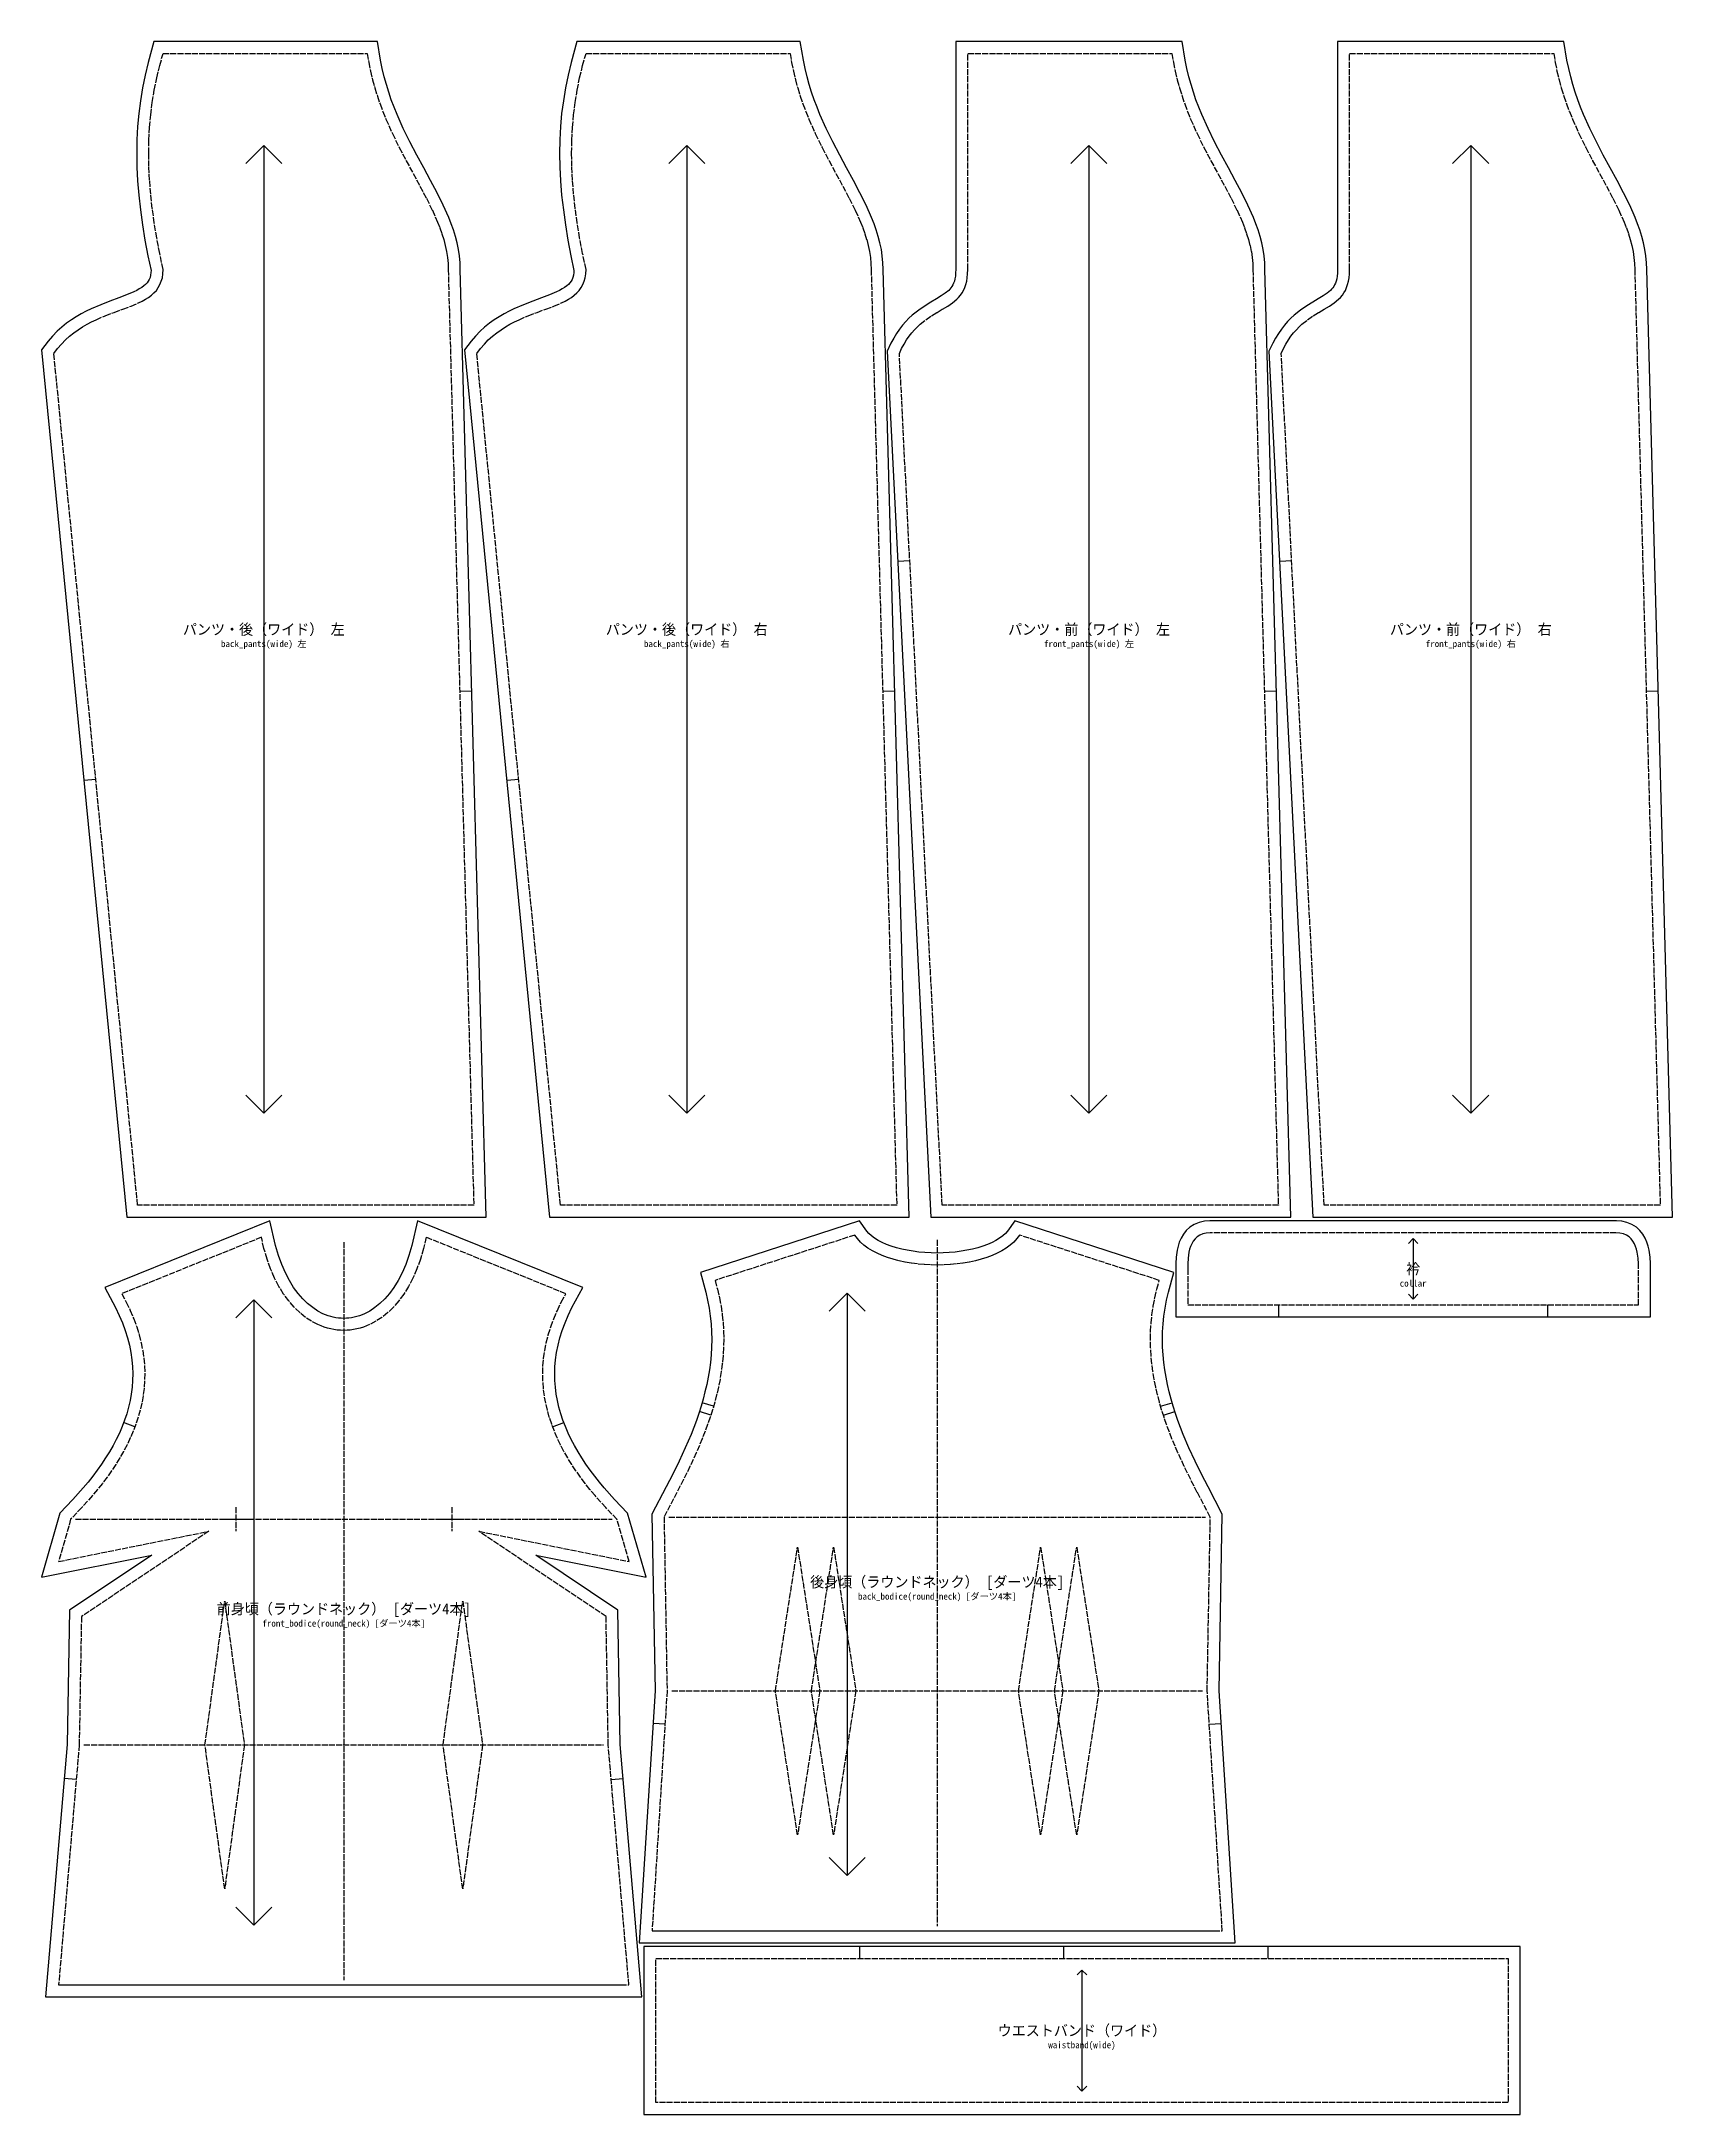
# Model space of a CAD drawing. Header units: centimetres. Extents: x 0 to 136, y 0 to 173.
import ezdxf
from ezdxf.enums import TextEntityAlignment as Align

# ---------------------------------------------------------------- set-up
doc = ezdxf.new("R2010")
doc.units = ezdxf.units.CM
doc.linetypes.add('DASHED', pattern=[0.6, 0.5, -0.1])
for name, color, linetype in [('CUT_LINE', 7, 'Continuous'), ('GRAINLINE', 5, 'Continuous'), ('LABEL', 8, 'Continuous'), ('LABEL_ID', 8, 'Continuous'), ('NOTCH', 1, 'Continuous'), ('REFERENCE_LINE', 6, 'Continuous'), ('STITCH_LINE', 3, 'Continuous')]:
    doc.layers.add(name, color=color, linetype=linetype)

msp = doc.modelspace()

# ---------------------------------------------------------------- linework, layer by layer
at = {"layer": 'CUT_LINE'}
for points in [[(9.37, 172.78), (8.88, 171.02), (8.63, 169.97), (8.42, 168.91), (8.24, 167.84), (8.11, 166.77), (8.01, 165.68), (7.95, 164.58), (7.93, 163.45), (7.95, 162.31), (8.01, 161.15), (8.11, 159.96), (8.24, 158.75), (8.41, 157.5), (8.62, 156.22), (8.87, 154.91), (9.13, 153.7), (9.12, 153.52), (9.09, 153.3), (9.04, 153.11), (8.97, 152.95), (8.89, 152.8), (8.79, 152.67), (8.67, 152.53), (8.53, 152.4), (8.35, 152.28), (8.15, 152.15), (7.93, 152.02), (7.68, 151.9), (7.09, 151.65), (6.43, 151.4), (5.7, 151.14), (4.93, 150.84), (4.14, 150.5), (3.72, 150.3), (3.31, 150.08), (2.9, 149.84), (2.49, 149.58), (2.09, 149.29), (1.69, 148.97), (1.3, 148.62), (0.92, 148.23), (0.56, 147.81), (0, 147.07), (7.11, 74.78), (37.04, 74.78), (34.88, 153.81), (34.87, 154.34), (34.81, 154.9), (34.73, 155.45), (34.62, 156), (34.48, 156.53), (34.31, 157.07), (34.13, 157.59), (33.92, 158.12), (33.46, 159.14), (32.95, 160.17), (32.41, 161.2), (31.84, 162.24), (31.26, 163.31), (30.69, 164.4), (30.14, 165.53), (29.62, 166.7), (29.37, 167.3), (29.14, 167.91), (28.93, 168.54), (28.73, 169.18), (28.55, 169.84), (28.38, 170.52), (28.24, 171.21), (27.98, 172.78)], [(44.6, 172.78), (44.11, 171.02), (43.86, 169.97), (43.64, 168.91), (43.47, 167.84), (43.33, 166.77), (43.24, 165.68), (43.18, 164.58), (43.16, 163.45), (43.18, 162.31), (43.24, 161.15), (43.33, 159.96), (43.47, 158.75), (43.64, 157.5), (43.85, 156.22), (44.1, 154.91), (44.35, 153.7), (44.35, 153.52), (44.31, 153.3), (44.26, 153.11), (44.2, 152.95), (44.11, 152.8), (44.02, 152.67), (43.9, 152.53), (43.75, 152.4), (43.58, 152.28), (43.38, 152.15), (43.15, 152.02), (42.9, 151.9), (42.31, 151.65), (41.65, 151.4), (40.93, 151.14), (40.16, 150.84), (39.36, 150.5), (38.95, 150.3), (38.54, 150.08), (38.13, 149.84), (37.72, 149.58), (37.31, 149.29), (36.91, 148.97), (36.53, 148.62), (36.15, 148.23), (35.79, 147.81), (35.23, 147.07), (42.33, 74.78), (72.27, 74.78), (70.11, 153.81), (70.09, 154.34), (70.04, 154.9), (69.96, 155.45), (69.84, 156), (69.7, 156.53), (69.54, 157.07), (69.35, 157.59), (69.15, 158.12), (68.69, 159.14), (68.18, 160.17), (67.63, 161.2), (67.06, 162.24), (66.49, 163.31), (65.91, 164.4), (65.36, 165.53), (64.84, 166.7), (64.6, 167.3), (64.37, 167.91), (64.15, 168.54), (63.95, 169.18), (63.77, 169.84), (63.61, 170.52), (63.47, 171.21), (63.21, 172.78)], [(76.16, 172.78), (76.16, 153.79), (76.15, 153.48), (76.13, 153.22), (76.09, 153), (76.04, 152.8), (75.98, 152.63), (75.92, 152.49), (75.84, 152.36), (75.76, 152.24), (75.66, 152.13), (75.57, 152.03), (75.28, 151.79), (74.95, 151.57), (74.55, 151.33), (74.09, 151.06), (73.6, 150.75), (73.07, 150.39), (72.54, 149.96), (72.26, 149.71), (71.99, 149.43), (71.73, 149.13), (71.47, 148.8), (71.23, 148.44), (70.99, 148.05), (70.76, 147.63), (70.45, 146.98), (74.08, 74.78), (104.06, 74.78), (101.91, 153.81), (101.9, 154.34), (101.84, 154.9), (101.76, 155.45), (101.65, 156), (101.51, 156.53), (101.34, 157.07), (101.16, 157.59), (100.95, 158.12), (100.49, 159.14), (99.98, 160.17), (99.44, 161.2), (98.87, 162.24), (98.29, 163.31), (97.72, 164.4), (97.17, 165.53), (96.65, 166.7), (96.4, 167.3), (96.17, 167.91), (95.96, 168.54), (95.76, 169.18), (95.58, 169.84), (95.41, 170.52), (95.27, 171.21), (95.01, 172.78)], [(107.97, 172.78), (107.97, 153.79), (107.96, 153.48), (107.93, 153.22), (107.89, 153), (107.84, 152.8), (107.79, 152.63), (107.72, 152.49), (107.65, 152.36), (107.56, 152.24), (107.47, 152.13), (107.37, 152.03), (107.09, 151.79), (106.75, 151.57), (106.35, 151.33), (105.9, 151.06), (105.4, 150.75), (104.87, 150.39), (104.34, 149.96), (104.06, 149.71), (103.79, 149.43), (103.53, 149.13), (103.28, 148.8), (103.03, 148.44), (102.79, 148.05), (102.57, 147.63), (102.25, 146.98), (105.89, 74.78), (135.86, 74.78), (133.72, 153.81), (133.7, 154.34), (133.65, 154.9), (133.56, 155.45), (133.45, 156), (133.31, 156.53), (133.15, 157.07), (132.96, 157.59), (132.75, 158.12), (132.3, 159.14), (131.79, 160.17), (131.24, 161.2), (130.67, 162.24), (130.09, 163.31), (129.52, 164.4), (128.97, 165.53), (128.45, 166.7), (128.21, 167.3), (127.98, 167.91), (127.76, 168.54), (127.56, 169.18), (127.38, 169.84), (127.22, 170.52), (127.07, 171.21), (126.81, 172.78)], [(5.27, 68.92), (6.16, 67.25), (6.48, 66.6), (6.75, 65.97), (6.98, 65.34), (7.17, 64.72), (7.33, 64.11), (7.45, 63.5), (7.53, 62.91), (7.58, 62.33), (7.6, 61.75), (7.59, 61.18), (7.55, 60.61), (7.48, 60.05), (7.38, 59.5), (7.25, 58.95), (7.1, 58.41), (6.92, 57.87), (6.71, 57.33), (6.49, 56.8), (6.23, 56.27), (5.96, 55.75), (5.66, 55.23), (5.34, 54.72), (5.01, 54.21), (4.65, 53.71), (4.28, 53.21), (3.89, 52.71), (3.48, 52.23), (2.62, 51.26), (1.54, 50.13), (0, 44.78), (9.18, 46.63), (2.33, 42.04), (2.14, 30.85), (0.34, 9.8), (50.02, 9.8), (48.21, 30.85), (48.02, 42.04), (41.17, 46.63), (50.36, 44.78), (48.82, 50.13), (47.73, 51.26), (46.87, 52.23), (46.47, 52.71), (46.08, 53.21), (45.71, 53.71), (45.35, 54.21), (45.01, 54.72), (44.7, 55.23), (44.4, 55.75), (44.12, 56.27), (43.87, 56.8), (43.64, 57.33), (43.44, 57.87), (43.26, 58.41), (43.1, 58.95), (42.98, 59.5), (42.88, 60.05), (42.81, 60.61), (42.77, 61.18), (42.75, 61.75), (42.77, 62.33), (42.82, 62.91), (42.91, 63.5), (43.03, 64.11), (43.18, 64.72), (43.38, 65.34), (43.61, 65.97), (43.88, 66.6), (44.19, 67.25), (45.09, 68.92), (31.32, 74.48), (30.85, 72.42), (30.61, 71.6), (30.34, 70.84), (30.04, 70.15), (29.71, 69.52), (29.35, 68.94), (28.98, 68.43), (28.59, 67.98), (28.18, 67.59), (27.77, 67.25), (27.34, 66.97), (26.9, 66.74), (26.7, 66.65), (26.48, 66.57), (26.27, 66.51), (26.05, 66.45), (25.83, 66.41), (25.61, 66.38), (25.4, 66.36), (25.18, 66.35), (24.96, 66.36), (24.74, 66.38), (24.52, 66.41), (24.31, 66.45), (24.09, 66.51), (23.87, 66.57), (23.66, 66.65), (23.45, 66.74), (23.01, 66.97), (22.59, 67.25), (22.17, 67.59), (21.77, 67.98), (21.38, 68.43), (21, 68.94), (20.65, 69.52), (20.32, 70.15), (20.01, 70.84), (19.74, 71.6), (19.5, 72.42), (19.03, 74.48)], [(54.89, 70.17), (55.34, 68.55), (55.49, 67.87), (55.62, 67.2), (55.71, 66.54), (55.78, 65.89), (55.82, 65.24), (55.83, 64.59), (55.82, 63.95), (55.78, 63.32), (55.72, 62.69), (55.64, 62.07), (55.53, 61.45), (55.41, 60.84), (55.27, 60.23), (55.11, 59.62), (54.94, 59.03), (54.75, 58.44), (54.55, 57.85), (54.11, 56.69), (53.63, 55.56), (53.12, 54.45), (52.58, 53.37), (52.04, 52.31), (50.85, 50.04), (51.11, 35.32), (49.79, 14.3), (99.42, 14.3), (98.1, 35.32), (98.36, 50.04), (97.17, 52.31), (96.63, 53.37), (96.09, 54.45), (95.58, 55.56), (95.1, 56.69), (94.66, 57.85), (94.46, 58.44), (94.27, 59.03), (94.1, 59.62), (93.94, 60.23), (93.8, 60.84), (93.68, 61.45), (93.57, 62.07), (93.49, 62.69), (93.43, 63.32), (93.39, 63.95), (93.38, 64.59), (93.39, 65.24), (93.43, 65.89), (93.5, 66.54), (93.59, 67.2), (93.72, 67.87), (93.87, 68.55), (94.33, 70.17), (81.07, 74.48), (80.47, 73.62), (80.29, 73.42), (80.07, 73.23), (79.81, 73.04), (79.51, 72.85), (79.18, 72.68), (78.81, 72.52), (78.42, 72.37), (78, 72.24), (77.56, 72.13), (77.09, 72.03), (76.61, 71.95), (76.12, 71.88), (75.62, 71.84), (75.12, 71.81), (74.61, 71.8), (74.1, 71.81), (73.59, 71.84), (73.09, 71.88), (72.6, 71.95), (72.12, 72.03), (71.66, 72.13), (71.21, 72.24), (70.79, 72.37), (70.4, 72.52), (70.03, 72.68), (69.7, 72.85), (69.4, 73.04), (69.14, 73.23), (68.92, 73.42), (68.74, 73.62), (68.14, 74.48)], [(97.33, 74.48), (96.89, 74.45), (96.44, 74.35), (96.03, 74.18), (95.67, 73.95), (95.36, 73.67), (95.12, 73.36), (94.93, 73.04), (94.78, 72.71), (94.68, 72.38), (94.6, 72.05), (94.52, 71.47), (94.49, 70.93), (94.48, 70.48), (94.48, 66.48), (134.03, 66.48), (134.03, 70.48), (134.03, 70.93), (134, 71.47), (133.91, 72.05), (133.84, 72.38), (133.73, 72.71), (133.59, 73.04), (133.4, 73.36), (133.15, 73.67), (132.85, 73.95), (132.48, 74.18), (132.07, 74.35), (131.63, 74.45), (131.19, 74.48)], [(50.17, 14), (50.17, 0), (123.17, 0), (123.17, 14)]]:
    msp.add_lwpolyline(points, close=True, dxfattribs=at)
at = {"layer": 'GRAINLINE'}
for p, q in [((17.02, 162.6), (18.52, 164.1)), ((18.52, 164.1), (18.52, 83.46)), ((20.02, 162.6), (18.52, 164.1)), ((52.25, 162.6), (53.75, 164.1)), ((53.75, 164.1), (53.75, 83.46)), ((55.25, 162.6), (53.75, 164.1)), ((85.75, 162.6), (87.25, 164.1)), ((87.25, 164.1), (87.25, 83.46)), ((88.75, 162.6), (87.25, 164.1)), ((117.55, 162.6), (119.05, 164.1)), ((119.05, 164.1), (119.05, 83.46)), ((120.55, 162.6), (119.05, 164.1)), ((17.02, 84.96), (18.52, 83.46)), ((20.02, 84.96), (18.52, 83.46)), ((52.25, 84.96), (53.75, 83.46)), ((55.25, 84.96), (53.75, 83.46)), ((85.75, 84.96), (87.25, 83.46)), ((88.75, 84.96), (87.25, 83.46)), ((117.55, 84.96), (119.05, 83.46)), ((120.55, 84.96), (119.05, 83.46)), ((113.86, 72.6), (114.26, 73)), ((114.26, 73), (114.26, 67.96)), ((114.66, 72.6), (114.26, 73)), ((16.19, 66.39), (17.69, 67.89)), ((17.69, 67.89), (17.69, 15.77)), ((19.19, 66.39), (17.69, 67.89)), ((65.62, 66.97), (67.12, 68.47)), ((67.12, 68.47), (67.12, 19.92)), ((68.62, 66.97), (67.12, 68.47)), ((113.86, 68.36), (114.26, 67.96)), ((114.66, 68.36), (114.26, 67.96)), ((65.62, 21.42), (67.12, 19.92)), ((68.62, 21.42), (67.12, 19.92)), ((16.19, 17.27), (17.69, 15.77)), ((19.19, 17.27), (17.69, 15.77)), ((86.27, 11.64), (86.67, 12.04)), ((86.67, 12.04), (86.67, 1.96)), ((87.07, 11.64), (86.67, 12.04)), ((86.27, 2.36), (86.67, 1.96)), ((87.07, 2.36), (86.67, 1.96))]:
    msp.add_line(p, q, dxfattribs=at)
at = {"layer": 'NOTCH'}
for p, q in [((72.33, 129.49), (71.33, 129.44)), ((104.14, 129.49), (103.14, 129.44)), ((34.84, 118.62), (35.84, 118.65)), ((70.07, 118.62), (71.07, 118.65)), ((101.87, 118.62), (102.87, 118.65)), ((133.67, 118.62), (134.67, 118.65)), ((4.52, 111.28), (3.53, 111.18)), ((39.75, 111.28), (38.75, 111.18)), ((103.05, 67.48), (103.05, 66.48)), ((125.46, 67.48), (125.46, 66.48)), ((55.99, 59.05), (55.03, 59.33)), ((93.22, 59.05), (94.18, 59.33)), ((7.78, 57.31), (6.84, 57.67)), ((42.58, 57.31), (43.51, 57.67)), ((55.75, 58.28), (54.8, 58.59)), ((93.46, 58.28), (94.41, 58.59)), ((51.94, 32.54), (50.94, 32.6)), ((97.27, 32.54), (98.27, 32.6)), ((2.89, 27.91), (1.9, 28)), ((47.46, 27.91), (48.46, 28)), ((68.17, 13), (68.17, 14)), ((85.17, 13), (85.17, 14)), ((102.17, 13), (102.17, 14))]:
    msp.add_line(p, q, dxfattribs=at)
at = {"layer": 'REFERENCE_LINE', "linetype": 'DASHED'}
for points in [[(25.18, 72.71), (25.18, 11.2)], [(74.61, 72.9), (74.61, 15.7)], [(16.19, 50.61), (16.19, 48.61)], [(34.17, 50.61), (34.17, 48.61)], [(2.83, 49.61), (47.53, 49.61)], [(15.19, 49.61), (17.19, 49.61)], [(33.17, 49.61), (35.17, 49.61)], [(52.26, 49.8), (96.96, 49.8)], [(52.51, 35.3), (96.7, 35.3)], [(3.54, 30.8), (46.81, 30.8)], [(51.26, 15.3), (97.96, 15.3)], [(1.83, 10.8), (48.53, 10.8)]]:
    msp.add_lwpolyline(points, dxfattribs=at)
at = {"layer": 'STITCH_LINE', "linetype": 'DASHED'}
for points in [[(10.13, 171.78), (27.13, 171.78), (27.26, 171.03), (27.41, 170.3), (27.58, 169.59), (27.77, 168.9), (27.98, 168.23), (28.2, 167.57), (28.44, 166.93), (28.69, 166.31), (29.23, 165.1), (29.8, 163.95), (30.38, 162.84), (30.96, 161.77), (31.53, 160.73), (32.06, 159.71), (32.56, 158.71), (33, 157.73), (33.19, 157.24), (33.36, 156.75), (33.51, 156.26), (33.64, 155.77), (33.75, 155.28), (33.82, 154.78), (33.87, 154.28), (33.88, 153.78), (36.01, 75.78), (8.01, 75.78), (1.03, 146.78), (1.34, 147.18), (1.66, 147.55), (1.99, 147.9), (2.34, 148.21), (2.69, 148.49), (3.05, 148.75), (3.42, 148.99), (3.8, 149.21), (4.17, 149.41), (4.55, 149.59), (5.31, 149.92), (6.06, 150.2), (6.78, 150.47), (7.46, 150.72), (8.09, 150.99), (8.39, 151.14), (8.66, 151.29), (8.92, 151.45), (9.16, 151.63), (9.37, 151.82), (9.57, 152.03), (9.73, 152.26), (9.87, 152.51), (9.98, 152.79), (10.07, 153.09), (10.12, 153.42), (10.13, 153.78), (9.85, 155.11), (9.61, 156.4), (9.4, 157.65), (9.23, 158.87), (9.1, 160.06), (9.01, 161.21), (8.95, 162.35), (8.93, 163.45), (8.95, 164.54), (9.01, 165.61), (9.1, 166.66), (9.23, 167.7), (9.4, 168.73), (9.61, 169.75), (9.85, 170.77), (10.13, 171.78)], [(45.36, 171.78), (62.36, 171.78), (62.48, 171.03), (62.63, 170.3), (62.8, 169.59), (62.99, 168.9), (63.2, 168.23), (63.43, 167.57), (63.67, 166.93), (63.92, 166.31), (64.46, 165.1), (65.02, 163.95), (65.6, 162.84), (66.18, 161.77), (66.75, 160.73), (67.29, 159.71), (67.79, 158.71), (68.22, 157.73), (68.42, 157.24), (68.59, 156.75), (68.74, 156.26), (68.87, 155.77), (68.97, 155.28), (69.05, 154.78), (69.09, 154.28), (69.11, 153.78), (71.24, 75.78), (43.24, 75.78), (36.26, 146.78), (36.57, 147.18), (36.89, 147.55), (37.22, 147.9), (37.56, 148.21), (37.92, 148.49), (38.28, 148.75), (38.65, 148.99), (39.02, 149.21), (39.4, 149.41), (39.78, 149.59), (40.54, 149.92), (41.28, 150.2), (42, 150.47), (42.69, 150.72), (43.32, 150.99), (43.61, 151.14), (43.89, 151.29), (44.15, 151.45), (44.38, 151.63), (44.6, 151.82), (44.79, 152.03), (44.96, 152.26), (45.1, 152.51), (45.21, 152.79), (45.29, 153.09), (45.34, 153.42), (45.36, 153.78), (45.08, 155.11), (44.83, 156.4), (44.63, 157.65), (44.46, 158.87), (44.33, 160.06), (44.23, 161.21), (44.18, 162.35), (44.16, 163.45), (44.18, 164.54), (44.23, 165.61), (44.33, 166.66), (44.46, 167.7), (44.63, 168.73), (44.83, 169.75), (45.08, 170.77), (45.36, 171.78)], [(77.16, 171.78), (94.16, 171.78), (94.29, 171.03), (94.44, 170.3), (94.61, 169.59), (94.8, 168.9), (95.01, 168.23), (95.23, 167.57), (95.47, 166.93), (95.72, 166.31), (96.26, 165.1), (96.83, 163.95), (97.41, 162.84), (97.99, 161.77), (98.56, 160.73), (99.09, 159.71), (99.59, 158.71), (100.03, 157.73), (100.22, 157.24), (100.39, 156.75), (100.54, 156.26), (100.67, 155.77), (100.78, 155.28), (100.85, 154.78), (100.9, 154.28), (100.91, 153.78), (103.03, 75.78), (75.03, 75.78), (71.46, 146.78), (71.65, 147.18), (71.86, 147.55), (72.06, 147.9), (72.28, 148.21), (72.5, 148.49), (72.73, 148.75), (72.96, 148.99), (73.19, 149.21), (73.67, 149.59), (74.14, 149.92), (74.61, 150.2), (75.06, 150.47), (75.49, 150.72), (75.88, 150.99), (76.24, 151.29), (76.4, 151.45), (76.55, 151.63), (76.69, 151.82), (76.81, 152.03), (76.91, 152.26), (77, 152.51), (77.07, 152.79), (77.12, 153.09), (77.15, 153.42), (77.16, 153.78), (77.16, 171.78)], [(108.97, 171.78), (125.97, 171.78), (126.09, 171.03), (126.24, 170.3), (126.41, 169.59), (126.6, 168.9), (126.81, 168.23), (127.03, 167.57), (127.27, 166.93), (127.53, 166.31), (128.06, 165.1), (128.63, 163.95), (129.21, 162.84), (129.79, 161.77), (130.36, 160.73), (130.9, 159.71), (131.39, 158.71), (131.83, 157.73), (132.02, 157.24), (132.2, 156.75), (132.35, 156.26), (132.48, 155.77), (132.58, 155.28), (132.65, 154.78), (132.7, 154.28), (132.72, 153.78), (134.84, 75.78), (106.84, 75.78), (103.27, 146.78), (103.46, 147.18), (103.66, 147.55), (103.87, 147.9), (104.08, 148.21), (104.3, 148.49), (104.53, 148.75), (104.76, 148.99), (105, 149.21), (105.47, 149.59), (105.94, 149.92), (106.41, 150.2), (106.86, 150.47), (107.29, 150.72), (107.69, 150.99), (108.05, 151.29), (108.21, 151.45), (108.36, 151.63), (108.49, 151.82), (108.61, 152.03), (108.72, 152.26), (108.8, 152.51), (108.87, 152.79), (108.92, 153.09), (108.96, 153.42), (108.97, 153.78), (108.97, 171.78)], [(6.68, 68.41), (7.06, 67.71), (7.39, 67.02), (7.68, 66.33), (7.93, 65.66), (8.14, 64.99), (8.3, 64.33), (8.43, 63.67), (8.53, 63.03), (8.58, 62.39), (8.6, 61.75), (8.59, 61.13), (8.54, 60.51), (8.47, 59.9), (8.36, 59.3), (8.22, 58.7), (8.05, 58.11), (7.86, 57.53), (7.64, 56.95), (7.4, 56.39), (7.13, 55.82), (6.83, 55.27), (6.52, 54.72), (6.19, 54.18), (5.83, 53.65), (5.46, 53.12), (5.07, 52.6), (4.66, 52.08), (4.24, 51.58), (3.36, 50.58), (2.43, 49.61), (1.42, 46.09), (13.93, 48.61), (3.33, 41.5), (3.14, 30.8), (3.14, 30.8), (1.43, 10.8), (48.93, 10.8), (47.21, 30.8), (47.21, 30.8), (47.03, 41.5), (36.43, 48.61), (48.94, 46.09), (47.93, 49.61), (47, 50.58), (46.11, 51.58), (45.69, 52.08), (45.29, 52.6), (44.9, 53.12), (44.52, 53.65), (44.17, 54.18), (43.84, 54.72), (43.52, 55.27), (43.23, 55.82), (42.96, 56.39), (42.72, 56.95), (42.5, 57.53), (42.3, 58.11), (42.14, 58.7), (42, 59.3), (41.89, 59.9), (41.81, 60.51), (41.77, 61.13), (41.75, 61.75), (41.77, 62.39), (41.83, 63.03), (41.92, 63.67), (42.05, 64.33), (42.22, 64.99), (42.43, 65.66), (42.68, 66.33), (42.97, 67.02), (43.3, 67.71), (43.68, 68.41), (32.04, 73.11), (31.82, 72.17), (31.57, 71.29), (31.27, 70.48), (30.94, 69.72), (30.58, 69.02), (30.18, 68.38), (29.76, 67.81), (29.31, 67.29), (28.85, 66.84), (28.36, 66.44), (27.85, 66.11), (27.33, 65.84), (27.07, 65.72), (26.81, 65.63), (26.54, 65.54), (26.27, 65.47), (26, 65.42), (25.72, 65.38), (25.45, 65.36), (25.18, 65.35), (24.9, 65.36), (24.63, 65.38), (24.36, 65.42), (24.09, 65.47), (23.82, 65.54), (23.55, 65.63), (23.29, 65.72), (23.02, 65.84), (22.5, 66.11), (22, 66.44), (21.51, 66.84), (21.04, 67.29), (20.6, 67.81), (20.17, 68.38), (19.78, 69.02), (19.42, 69.72), (19.09, 70.48), (18.79, 71.29), (18.53, 72.17), (18.32, 73.11), (6.68, 68.41)], [(56.11, 69.52), (56.31, 68.79), (56.47, 68.08), (56.61, 67.37), (56.71, 66.66), (56.78, 65.97), (56.82, 65.27), (56.83, 64.59), (56.82, 63.91), (56.78, 63.24), (56.71, 62.58), (56.63, 61.92), (56.52, 61.27), (56.39, 60.62), (56.24, 59.99), (56.08, 59.36), (55.9, 58.74), (55.7, 58.12), (55.49, 57.51), (55.04, 56.32), (54.54, 55.15), (54.02, 54.02), (53.48, 52.92), (52.93, 51.85), (51.86, 49.8), (52.11, 35.3), (50.86, 15.3), (98.36, 15.3), (97.1, 35.3), (97.36, 49.8), (96.28, 51.85), (95.73, 52.92), (95.19, 54.02), (94.67, 55.15), (94.17, 56.32), (93.72, 57.51), (93.51, 58.12), (93.31, 58.74), (93.13, 59.36), (92.97, 59.99), (92.82, 60.62), (92.69, 61.27), (92.58, 61.92), (92.5, 62.58), (92.43, 63.24), (92.39, 63.91), (92.38, 64.59), (92.39, 65.27), (92.43, 65.97), (92.5, 66.66), (92.61, 67.37), (92.74, 68.08), (92.9, 68.79), (93.11, 69.52), (81.46, 73.3), (81.25, 73), (80.99, 72.71), (80.7, 72.45), (80.37, 72.21), (80, 71.98), (79.61, 71.78), (79.19, 71.59), (78.74, 71.43), (78.27, 71.28), (77.79, 71.15), (77.28, 71.04), (76.76, 70.96), (76.23, 70.89), (75.69, 70.84), (75.15, 70.81), (74.61, 70.8), (74.06, 70.81), (73.52, 70.84), (72.98, 70.89), (72.45, 70.96), (71.93, 71.04), (71.43, 71.15), (70.94, 71.28), (70.47, 71.43), (70.02, 71.59), (69.6, 71.78), (69.21, 71.98), (68.84, 72.21), (68.51, 72.45), (68.22, 72.71), (67.96, 73), (67.75, 73.3), (56.11, 69.52)], [(97.36, 73.48), (97.03, 73.46), (96.74, 73.39), (96.49, 73.29), (96.28, 73.15), (96.09, 72.98), (95.94, 72.79), (95.82, 72.58), (95.72, 72.35), (95.64, 72.11), (95.58, 71.87), (95.51, 71.37), (95.49, 70.89), (95.48, 70.48), (95.48, 67.48), (133.03, 67.48), (133.03, 70.48), (133.03, 70.89), (133, 71.37), (132.93, 71.87), (132.87, 72.11), (132.79, 72.35), (132.69, 72.58), (132.57, 72.79), (132.42, 72.98), (132.24, 73.15), (132.02, 73.29), (131.77, 73.39), (131.48, 73.46), (131.15, 73.48)], [(62.98, 47.3), (64.84, 35.3), (62.98, 23.3), (61.13, 35.3)], [(65.98, 47.3), (67.84, 35.3), (65.98, 23.3), (64.13, 35.3)], [(83.23, 47.3), (85.08, 35.3), (83.23, 23.3), (81.38, 35.3)], [(86.23, 47.3), (88.08, 35.3), (86.23, 23.3), (84.38, 35.3)], [(15.26, 42.8), (16.9, 30.8), (15.26, 18.8), (13.62, 30.8)], [(35.09, 42.8), (36.74, 30.8), (35.09, 18.8), (33.45, 30.8)], [(51.17, 13), (122.17, 13), (122.17, 1), (51.17, 1)]]:
    msp.add_lwpolyline(points, close=True, dxfattribs=at)

# ---------------------------------------------------------------- texts
at = {"layer": 'LABEL'}
for s, p in [('パンツ・後（ワイド） 左', (18.52, 123.78)), ('パンツ・後（ワイド） 右', (53.75, 123.78)), ('パンツ・前（ワイド） 左', (87.26, 123.78)), ('パンツ・前（ワイド） 右', (119.06, 123.78)), ('衿', (114.26, 70.48)), ('後身頃（ラウンドネック） [ダーツ4本]', (74.61, 44.39)), ('前身頃（ラウンドネック） [ダーツ4本]', (25.18, 42.14)), ('ウエストバンド（ワイド）', (86.67, 7))]:
    msp.add_text(s, height=0.9, dxfattribs=at).set_placement(p, align=Align.MIDDLE_CENTER)
at = {"layer": 'LABEL_ID'}
for s, p in [('back_pants(wide) 左', (18.52, 122.58)), ('back_pants(wide) 右', (53.75, 122.58)), ('front_pants(wide) 左', (87.26, 122.58)), ('front_pants(wide) 右', (119.06, 122.58)), ('collar', (114.26, 69.28)), ('back_bodice(round_neck) [ダーツ4本]', (74.61, 43.19)), ('front_bodice(round_neck) [ダーツ4本]', (25.18, 40.94)), ('waistband(wide)', (86.67, 5.8))]:
    msp.add_text(s, height=0.55, dxfattribs=at).set_placement(p, align=Align.MIDDLE_CENTER)

doc.saveas('drawing.dxf')
